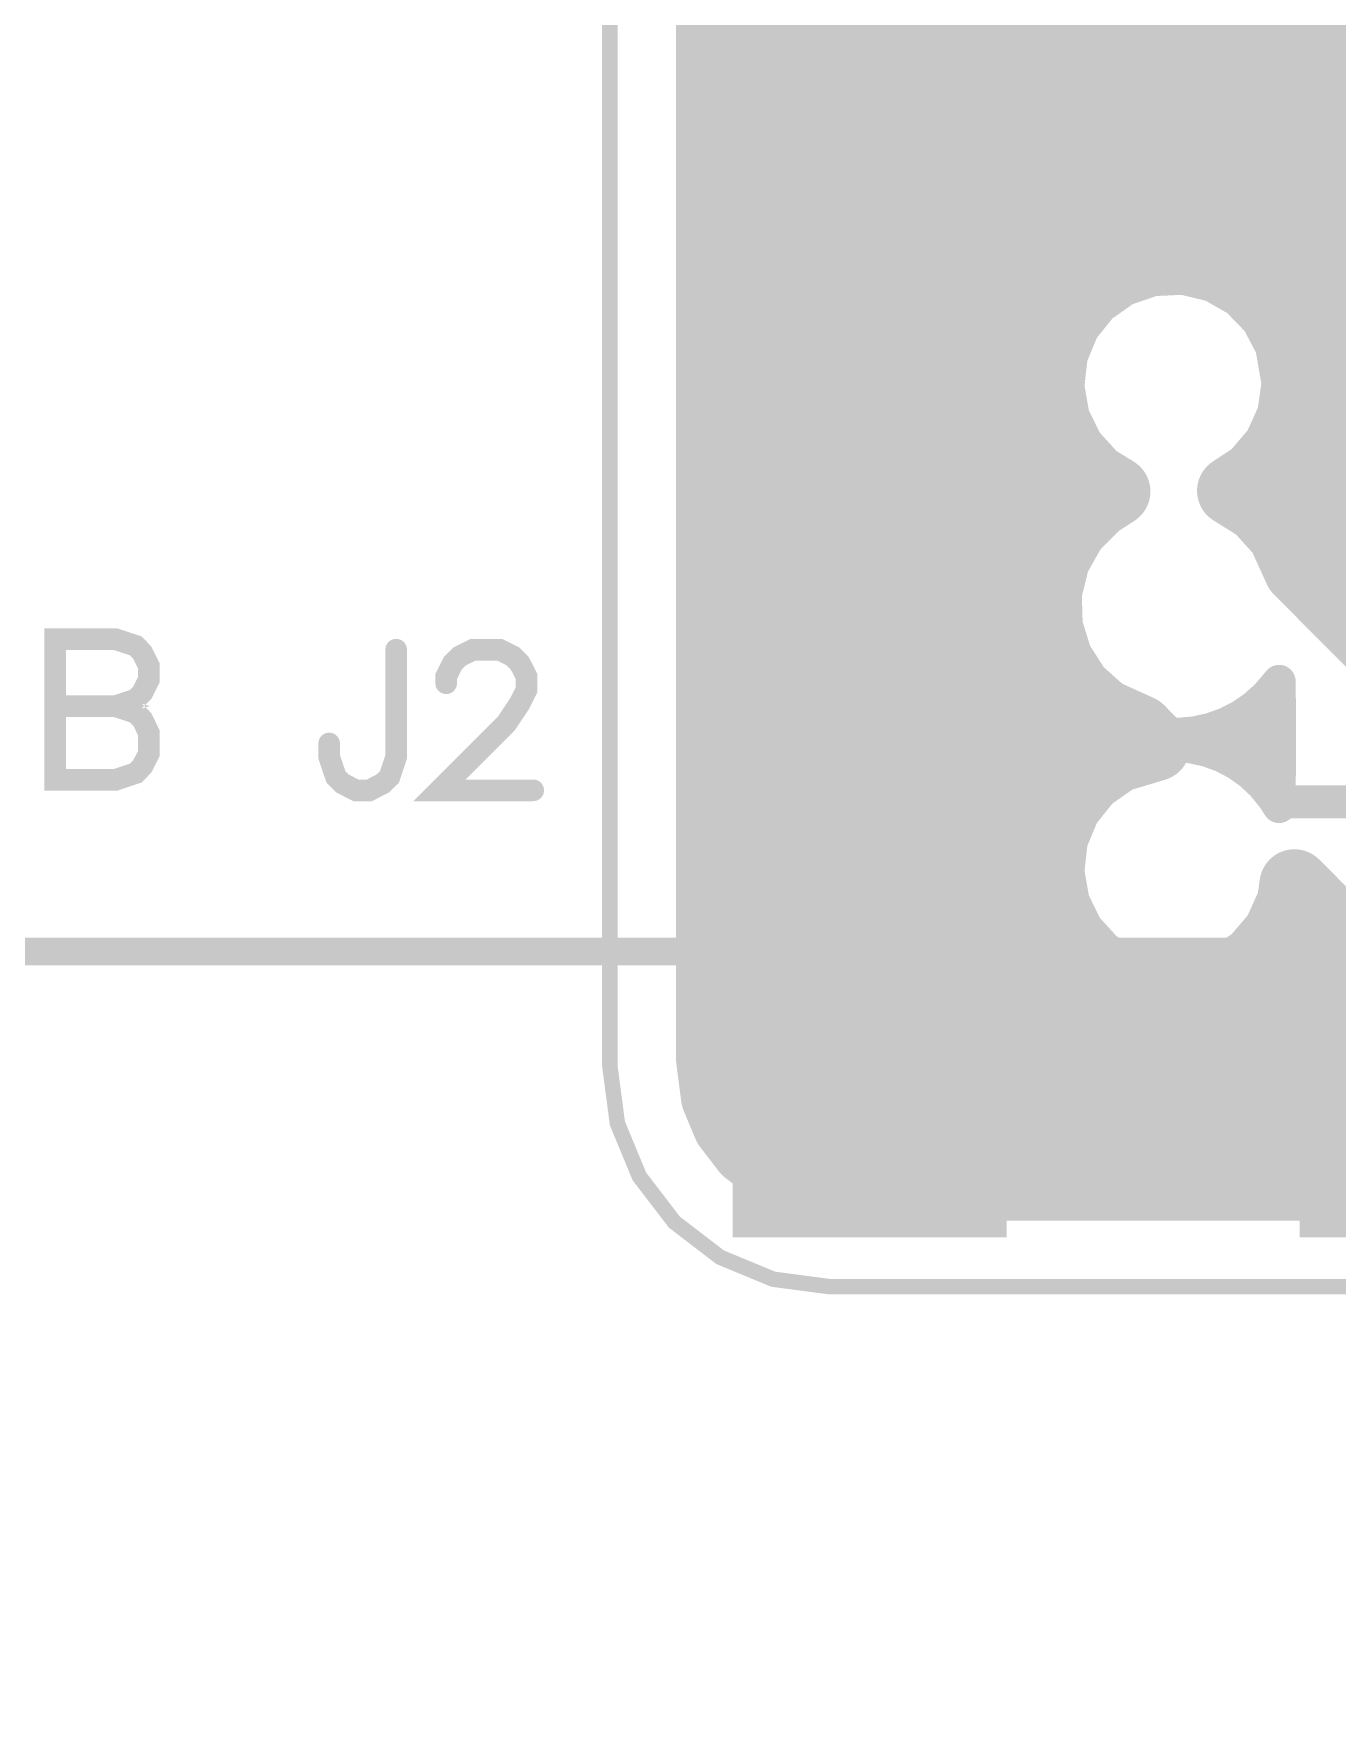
# Model space of a CAD drawing. Extents: x -121 to 151, y -197 to 34.
# Drawn here: x -5.23 to 6.6, y -3.84 to 11.37 of the extents above; entities that cross this region are included whole.
import ezdxf

# ---------------------------------------------------------------- set-up
doc = ezdxf.new("R2010")
doc.units = 0
for name, color, linetype in [('Board_Outline', 13, 'CONTINUOUS'), ('Bottom', 6, 'CONTINUOUS'), ('Top', 5, 'CONTINUOUS'), ('Top_Assy', 1, 'CONTINUOUS'), ('Top_Mask', 3, 'CONTINUOUS'), ('Top_Paste', 4, 'CONTINUOUS'), ('Top_Silk', 2, 'CONTINUOUS')]:
    doc.layers.add(name, color=color, linetype=linetype)

msp = doc.modelspace()

# ---------------------------------------------------------------- linework, layer by layer
at = {"layer": 'Board_Outline', "linetype": 'CONTINUOUS', "const_width": 0.14}
msp.add_lwpolyline([(34, 0), (2, 0), (1.4823, 0.0681), (0.9999, 0.2678), (0.5857, 0.5856), (0.2678, 0.9999), (0.0681, 1.4823), (0, 2), (0, 24), (0.0681, 24.5177), (0.2678, 25.0001), (0.5857, 25.4143), (0.9999, 25.7322), (1.4823, 25.9319), (2, 26), (34, 26)], dxfattribs=at)
at = {"layer": 'Bottom', "linetype": 'CONTINUOUS', "const_width": 0.635}
for points in [[(0.9175, 11.8957), (0.9175, 2.0632)], [(0.986, 11.1858), (20.8912, 11.1858)], [(0.986, 10.5542), (21.5262, 10.5542)], [(0.986, 9.9225), (27.7076, 9.9225)], [(0.986, 9.2908), (4.788, 9.2908)], [(4.5973, 9.198), (4.8967, 9.3004)], [(4.8967, 9.3004), (5.2128, 9.3153)], [(5.2128, 9.3153), (5.5205, 9.2414)], [(5.418, 9.2908), (15.4044, 9.2908)], [(4.3384, 9.016), (4.5973, 9.198)], [(5.5205, 9.2414), (5.7953, 9.0846)], [(4.1405, 8.7691), (4.3384, 9.016)], [(5.7953, 9.0846), (6.0155, 8.8573)], [(6.0155, 8.8573), (6.1635, 8.5776)], [(0.986, 8.6592), (4.024, 8.6592)], [(4.0194, 8.4767), (4.1405, 8.7691)], [(6.1949, 8.6592), (15.0175, 8.6592)], [(6.1635, 8.5776), (6.2299, 8.1974)], [(3.9846, 8.1622), (4.0194, 8.4767)], [(4.039, 7.8505), (3.9846, 8.1622)], [(6.2299, 8.1974), (6.1853, 7.8841)], [(0.986, 8.0275), (3.9347, 8.0275)], [(6.2842, 8.0275), (14.9778, 8.0275)], [(4.1782, 7.5663), (4.039, 7.8505)], [(6.1853, 7.8841), (6.0551, 7.5957)], [(6.0551, 7.5957), (5.8495, 7.3551)], [(4.3912, 7.3322), (4.1782, 7.5663)], [(0.986, 7.3958), (4.2622, 7.3958)], [(4.5851, 7.2134), (4.3912, 7.3322)], [(5.8495, 7.3551), (5.6429, 7.2194)], [(5.9568, 7.3958), (15.2556, 7.3958)], [(4.4169, 7.1043), (4.5851, 7.2134)], [(5.6429, 7.2194), (5.8855, 7.0679)], [(4.1935, 6.8801), (4.4169, 7.1043)], [(5.8855, 7.0679), (6.0975, 6.8328)], [(4.0382, 6.6043), (4.1935, 6.8801)], [(6.0975, 6.8328), (6.2484, 6.5011)], [(0.986, 6.7642), (4.0538, 6.7642)], [(6.2049, 6.7642), (17.1606, 6.7642)], [(3.9623, 6.297), (4.0382, 6.6043)], [(6.2484, 6.5011), (10.2508, 2.4963)], [(3.9714, 5.9806), (3.9623, 6.297)], [(0.986, 6.1325), (3.8951, 6.1325)], [(6.6811, 6.1325), (32.7082, 6.1325)], [(4.0647, 5.6781), (3.9714, 5.9806)], [(4.2355, 5.4116), (4.0647, 5.6781)], [(0.986, 5.5008), (4.1034, 5.5008)], [(4.4713, 5.2005), (4.2355, 5.4116)], [(4.8045, 5.0494), (4.4713, 5.2005)], [(4.9461, 4.9028), (4.8045, 5.0494)], [(0.986, 4.8692), (4.7086, 4.8692)], [(4.5973, 4.798), (4.9461, 4.9028)], [(4.3384, 4.616), (4.5973, 4.798)], [(4.1405, 4.3691), (4.3384, 4.616)], [(4.0194, 4.0767), (4.1405, 4.3691)], [(0.986, 4.2375), (4.0141, 4.2375)], [(3.9846, 3.7622), (4.0194, 4.0767)], [(4.039, 3.4505), (3.9846, 3.7622)], [(6.209, 3.6505), (6.1853, 3.4841)], [(8.935, 0.9175), (6.209, 3.6505)], [(0.986, 3.6058), (3.9347, 3.6058)], [(4.1782, 3.1663), (4.039, 3.4505)], [(6.1853, 3.4841), (6.0551, 3.1957)], [(6.0551, 3.1957), (5.8495, 2.9551)], [(4.3912, 2.9322), (4.1782, 3.1663)], [(0.986, 2.9742), (4.282, 2.9742)], [(4.661, 2.7669), (4.3912, 2.9322)], [(5.8495, 2.9551), (5.585, 2.7814)], [(5.937, 2.9742), (6.8121, 2.9742)], [(4.9662, 2.6834), (4.661, 2.7669)], [(5.585, 2.7814), (5.2826, 2.6883)], [(5.2826, 2.6883), (4.9662, 2.6834)], [(0.986, 2.3425), (7.4471, 2.3425)], [(0.9175, 2.0632), (0.9625, 1.7178)], [(0.9625, 1.7178), (1.0693, 1.4625)], [(1.0256, 1.7108), (8.0821, 1.7108)], [(1.0693, 1.4625), (1.2401, 1.2399)], [(1.2401, 1.2399), (1.4626, 1.0692)], [(1.4626, 1.0692), (1.7218, 0.9619)], [(1.5118, 1.0792), (8.7072, 1.0792)], [(1.7218, 0.9619), (2.0598, 0.9175)], [(2.0598, 0.9175), (8.935, 0.9175)]]:
    msp.add_lwpolyline(points, dxfattribs=at)
at = {"layer": 'Bottom', "linetype": 'CONTINUOUS', "const_width": 0.3175}
for points in [[(4.7379, 9.3004, 1), (5.0554, 9.3004, 1), (4.7379, 9.3004, 1)], [(4.7379, 9.3004, 1), (5.0554, 9.3004, 1), (4.7379, 9.3004, 1)], [(5.054, 9.3153, 1), (5.3715, 9.3153, 1), (5.054, 9.3153, 1)], [(5.054, 9.3153, 1), (5.3715, 9.3153, 1), (5.054, 9.3153, 1)], [(4.4385, 9.198, 1), (4.756, 9.198, 1), (4.4385, 9.198, 1)], [(4.4385, 9.198, 1), (4.756, 9.198, 1), (4.4385, 9.198, 1)], [(5.3617, 9.2414, 1), (5.6792, 9.2414, 1), (5.3617, 9.2414, 1)], [(5.3617, 9.2414, 1), (5.6792, 9.2414, 1), (5.3617, 9.2414, 1)], [(4.1796, 9.016, 1), (4.4971, 9.016, 1), (4.1796, 9.016, 1)], [(4.1796, 9.016, 1), (4.4971, 9.016, 1), (4.1796, 9.016, 1)], [(5.6365, 9.0846, 1), (5.9541, 9.0846, 1), (5.6365, 9.0846, 1)], [(5.6365, 9.0846, 1), (5.9541, 9.0846, 1), (5.6365, 9.0846, 1)], [(5.8567, 8.8573, 1), (6.1743, 8.8573, 1), (5.8567, 8.8573, 1)], [(5.8567, 8.8573, 1), (6.1743, 8.8573, 1), (5.8567, 8.8573, 1)], [(3.9817, 8.7691, 1), (4.2993, 8.7691, 1), (3.9817, 8.7691, 1)], [(3.9817, 8.7691, 1), (4.2993, 8.7691, 1), (3.9817, 8.7691, 1)], [(6.0048, 8.5776, 1), (6.3223, 8.5776, 1), (6.0048, 8.5776, 1)], [(6.0048, 8.5776, 1), (6.3223, 8.5776, 1), (6.0048, 8.5776, 1)], [(3.8606, 8.4767, 1), (4.1781, 8.4767, 1), (3.8606, 8.4767, 1)], [(3.8606, 8.4767, 1), (4.1781, 8.4767, 1), (3.8606, 8.4767, 1)], [(3.8259, 8.1622, 1), (4.1434, 8.1622, 1), (3.8259, 8.1622, 1)], [(3.8259, 8.1622, 1), (4.1434, 8.1622, 1), (3.8259, 8.1622, 1)], [(6.0711, 8.1974, 1), (6.3886, 8.1974, 1), (6.0711, 8.1974, 1)], [(6.0711, 8.1974, 1), (6.3886, 8.1974, 1), (6.0711, 8.1974, 1)], [(3.8802, 7.8505, 1), (4.1977, 7.8505, 1), (3.8802, 7.8505, 1)], [(3.8802, 7.8505, 1), (4.1977, 7.8505, 1), (3.8802, 7.8505, 1)], [(6.0265, 7.8841, 1), (6.344, 7.8841, 1), (6.0265, 7.8841, 1)], [(6.0265, 7.8841, 1), (6.344, 7.8841, 1), (6.0265, 7.8841, 1)], [(5.8963, 7.5957, 1), (6.2138, 7.5957, 1), (5.8963, 7.5957, 1)], [(5.8963, 7.5957, 1), (6.2138, 7.5957, 1), (5.8963, 7.5957, 1)], [(4.0194, 7.5663, 1), (4.3369, 7.5663, 1), (4.0194, 7.5663, 1)], [(4.0194, 7.5663, 1), (4.3369, 7.5663, 1), (4.0194, 7.5663, 1)], [(4.2324, 7.3322, 1), (4.5499, 7.3322, 1), (4.2324, 7.3322, 1)], [(4.2324, 7.3322, 1), (4.5499, 7.3322, 1), (4.2324, 7.3322, 1)], [(5.6908, 7.3551, 1), (6.0083, 7.3551, 1), (5.6908, 7.3551, 1)], [(5.6908, 7.3551, 1), (6.0083, 7.3551, 1), (5.6908, 7.3551, 1)], [(4.4263, 7.2134, 1), (4.7438, 7.2134, 1), (4.4263, 7.2134, 1)], [(4.4263, 7.2134, 1), (4.7438, 7.2134, 1), (4.4263, 7.2134, 1)], [(5.4841, 7.2194, 1), (5.8017, 7.2194, 1), (5.4841, 7.2194, 1)], [(5.4841, 7.2194, 1), (5.8017, 7.2194, 1), (5.4841, 7.2194, 1)], [(4.2582, 7.1043, 1), (4.5757, 7.1043, 1), (4.2582, 7.1043, 1)], [(4.2582, 7.1043, 1), (4.5757, 7.1043, 1), (4.2582, 7.1043, 1)], [(5.7268, 7.0679, 1), (6.0443, 7.0679, 1), (5.7268, 7.0679, 1)], [(5.7268, 7.0679, 1), (6.0443, 7.0679, 1), (5.7268, 7.0679, 1)], [(4.0348, 6.8801, 1), (4.3522, 6.8801, 1), (4.0348, 6.8801, 1)], [(4.0348, 6.8801, 1), (4.3522, 6.8801, 1), (4.0348, 6.8801, 1)], [(5.9388, 6.8328, 1), (6.2563, 6.8328, 1), (5.9388, 6.8328, 1)], [(5.9388, 6.8328, 1), (6.2563, 6.8328, 1), (5.9388, 6.8328, 1)], [(3.8794, 6.6043, 1), (4.1969, 6.6043, 1), (3.8794, 6.6043, 1)], [(3.8794, 6.6043, 1), (4.1969, 6.6043, 1), (3.8794, 6.6043, 1)], [(6.0897, 6.5011, 1), (6.4072, 6.5011, 1), (6.0897, 6.5011, 1)], [(6.0897, 6.5011, 1), (6.4072, 6.5011, 1), (6.0897, 6.5011, 1)], [(3.8035, 6.297, 1), (4.121, 6.297, 1), (3.8035, 6.297, 1)], [(3.8035, 6.297, 1), (4.121, 6.297, 1), (3.8035, 6.297, 1)], [(3.8126, 5.9806, 1), (4.1301, 5.9806, 1), (3.8126, 5.9806, 1)], [(3.8126, 5.9806, 1), (4.1301, 5.9806, 1), (3.8126, 5.9806, 1)], [(3.9059, 5.6781, 1), (4.2234, 5.6781, 1), (3.9059, 5.6781, 1)], [(3.9059, 5.6781, 1), (4.2234, 5.6781, 1), (3.9059, 5.6781, 1)], [(4.0767, 5.4116, 1), (4.3942, 5.4116, 1), (4.0767, 5.4116, 1)], [(4.0767, 5.4116, 1), (4.3942, 5.4116, 1), (4.0767, 5.4116, 1)], [(4.3126, 5.2005, 1), (4.6301, 5.2005, 1), (4.3126, 5.2005, 1)], [(4.3126, 5.2005, 1), (4.6301, 5.2005, 1), (4.3126, 5.2005, 1)], [(4.6457, 5.0494, 1), (4.9633, 5.0494, 1), (4.6457, 5.0494, 1)], [(4.6457, 5.0494, 1), (4.9633, 5.0494, 1), (4.6457, 5.0494, 1)], [(4.7873, 4.9028, 1), (5.1048, 4.9028, 1), (4.7873, 4.9028, 1)], [(4.7873, 4.9028, 1), (5.1048, 4.9028, 1), (4.7873, 4.9028, 1)], [(4.4385, 4.798, 1), (4.756, 4.798, 1), (4.4385, 4.798, 1)], [(4.4385, 4.798, 1), (4.756, 4.798, 1), (4.4385, 4.798, 1)], [(4.1796, 4.616, 1), (4.4971, 4.616, 1), (4.1796, 4.616, 1)], [(4.1796, 4.616, 1), (4.4971, 4.616, 1), (4.1796, 4.616, 1)], [(3.9817, 4.3691, 1), (4.2993, 4.3691, 1), (3.9817, 4.3691, 1)], [(3.9817, 4.3691, 1), (4.2993, 4.3691, 1), (3.9817, 4.3691, 1)], [(3.8606, 4.0767, 1), (4.1781, 4.0767, 1), (3.8606, 4.0767, 1)], [(3.8606, 4.0767, 1), (4.1781, 4.0767, 1), (3.8606, 4.0767, 1)], [(3.8259, 3.7622, 1), (4.1434, 3.7622, 1), (3.8259, 3.7622, 1)], [(3.8259, 3.7622, 1), (4.1434, 3.7622, 1), (3.8259, 3.7622, 1)], [(6.0502, 3.6505, 1), (6.3677, 3.6505, 1), (6.0502, 3.6505, 1)], [(6.0502, 3.6505, 1), (6.3677, 3.6505, 1), (6.0502, 3.6505, 1)], [(3.8802, 3.4505, 1), (4.1977, 3.4505, 1), (3.8802, 3.4505, 1)], [(3.8802, 3.4505, 1), (4.1977, 3.4505, 1), (3.8802, 3.4505, 1)], [(6.0265, 3.4841, 1), (6.344, 3.4841, 1), (6.0265, 3.4841, 1)], [(6.0265, 3.4841, 1), (6.344, 3.4841, 1), (6.0265, 3.4841, 1)], [(5.8963, 3.1957, 1), (6.2138, 3.1957, 1), (5.8963, 3.1957, 1)], [(5.8963, 3.1957, 1), (6.2138, 3.1957, 1), (5.8963, 3.1957, 1)], [(4.0194, 3.1663, 1), (4.3369, 3.1663, 1), (4.0194, 3.1663, 1)], [(4.0194, 3.1663, 1), (4.3369, 3.1663, 1), (4.0194, 3.1663, 1)], [(4.2324, 2.9322, 1), (4.5499, 2.9322, 1), (4.2324, 2.9322, 1)], [(4.2324, 2.9322, 1), (4.5499, 2.9322, 1), (4.2324, 2.9322, 1)], [(5.6908, 2.9551, 1), (6.0083, 2.9551, 1), (5.6908, 2.9551, 1)], [(5.6908, 2.9551, 1), (6.0083, 2.9551, 1), (5.6908, 2.9551, 1)], [(4.5022, 2.7669, 1), (4.8197, 2.7669, 1), (4.5022, 2.7669, 1)], [(4.5022, 2.7669, 1), (4.8197, 2.7669, 1), (4.5022, 2.7669, 1)], [(5.4263, 2.7814, 1), (5.7438, 2.7814, 1), (5.4263, 2.7814, 1)], [(5.4263, 2.7814, 1), (5.7438, 2.7814, 1), (5.4263, 2.7814, 1)], [(4.8075, 2.6834, 1), (5.125, 2.6834, 1), (4.8075, 2.6834, 1)], [(4.8075, 2.6834, 1), (5.125, 2.6834, 1), (4.8075, 2.6834, 1)], [(5.1238, 2.6883, 1), (5.4413, 2.6883, 1), (5.1238, 2.6883, 1)], [(5.1238, 2.6883, 1), (5.4413, 2.6883, 1), (5.1238, 2.6883, 1)], [(0.7588, 2.0632, 1), (1.0763, 2.0632, 1), (0.7588, 2.0632, 1)], [(0.7588, 2.0632, 1), (1.0763, 2.0632, 1), (0.7588, 2.0632, 1)], [(0.8038, 1.7178, 1), (1.1213, 1.7178, 1), (0.8038, 1.7178, 1)], [(0.8038, 1.7178, 1), (1.1213, 1.7178, 1), (0.8038, 1.7178, 1)], [(0.9106, 1.4625, 1), (1.2281, 1.4625, 1), (0.9106, 1.4625, 1)], [(0.9106, 1.4625, 1), (1.2281, 1.4625, 1), (0.9106, 1.4625, 1)], [(1.0814, 1.2399, 1), (1.3989, 1.2399, 1), (1.0814, 1.2399, 1)], [(1.0814, 1.2399, 1), (1.3989, 1.2399, 1), (1.0814, 1.2399, 1)], [(1.3039, 1.0692, 1), (1.6214, 1.0692, 1), (1.3039, 1.0692, 1)], [(1.3039, 1.0692, 1), (1.6214, 1.0692, 1), (1.3039, 1.0692, 1)], [(1.563, 0.9619, 1), (1.8805, 0.9619, 1), (1.563, 0.9619, 1)], [(1.563, 0.9619, 1), (1.8805, 0.9619, 1), (1.563, 0.9619, 1)], [(1.9011, 0.9175, 1), (2.2186, 0.9175, 1), (1.9011, 0.9175, 1)], [(1.9011, 0.9175, 1), (2.2186, 0.9175, 1), (1.9011, 0.9175, 1)]]:
    msp.add_lwpolyline(points, format="xyb", dxfattribs=at)
at = {"layer": 'Top', "linetype": 'CONTINUOUS', "const_width": 0.3}
for points in [[(4.1618, 11.608), (4.162, 8.7854)], [(5.695, 9.1454), (5.695, 11.6082)], [(4.1902, 11.3067), (5.663, 11.3067)], [(4.1902, 11.01), (5.663, 11.01)], [(4.1902, 10.7133), (5.663, 10.7133)], [(2.357, 10.4474), (4.1614, 10.4474)], [(4.1902, 10.4167), (5.663, 10.4167)], [(5.6956, 10.4474), (7.607, 10.4474)], [(4.1902, 10.12), (5.663, 10.12)], [(4.1902, 9.8233), (5.663, 9.8233)], [(4.1902, 9.5267), (5.663, 9.5267)], [(4.8201, 9.2718), (4.9672, 9.3006)], [(4.9672, 9.3006), (5.1168, 9.3094)], [(5.1168, 9.3094), (5.2662, 9.2979)], [(5.2662, 9.2979), (5.4128, 9.2665)], [(4.1902, 9.23), (4.6645, 9.23)], [(4.4202, 9.072), (4.5441, 9.1564)], [(4.5441, 9.1564), (4.6782, 9.2234)], [(4.6782, 9.2234), (4.8201, 9.2718)], [(5.4128, 9.2665), (5.5538, 9.2157)], [(5.5495, 9.23), (5.6672, 9.23)], [(5.5538, 9.2157), (5.695, 9.1454)], [(4.3089, 8.9717), (4.4202, 9.072)], [(4.1314, 8.731), (4.212, 8.8574)], [(4.212, 8.8574), (4.3089, 8.9717)], [(0.7504, 8.7854), (0.75, 3.2092)], [(4.162, 8.7854), (0.7504, 8.7854)], [(4.0685, 8.595), (4.1314, 8.731)], [(0.7823, 8.6367), (4.0552, 8.6367)], [(4.0244, 8.4517), (4.0685, 8.595)], [(4.0001, 8.3038), (4.0244, 8.4517)], [(0.7823, 8.34), (3.9755, 8.34)], [(3.9958, 8.154), (4.0001, 8.3038)], [(4.0118, 8.0049), (3.9958, 8.154)], [(0.7823, 8.0433), (3.9755, 8.0433)], [(4.0476, 7.8594), (4.0118, 8.0049)], [(4.1027, 7.72), (4.0476, 7.8594)], [(0.7823, 7.7467), (4.0598, 7.7467)], [(4.176, 7.5893), (4.1027, 7.72)], [(4.2662, 7.4696), (4.176, 7.5893)], [(4.3718, 7.3631), (4.2662, 7.4696)], [(0.7823, 7.45), (4.252, 7.45)], [(4.4906, 7.2718), (4.3718, 7.3631)], [(0.7823, 7.1533), (4.477, 7.1533)], [(4.4902, 7.1429), (4.6001, 7.2054)], [(4.6001, 7.2054), (4.4906, 7.2718)], [(4.2634, 6.9478), (4.3705, 7.0527)], [(4.3705, 7.0527), (4.4902, 7.1429)], [(0.7823, 6.8567), (4.1583, 6.8567)], [(4.1708, 6.83), (4.2634, 6.9478)], [(4.0345, 6.5636), (4.094, 6.7012)], [(4.094, 6.7012), (4.1708, 6.83)], [(0.7823, 6.56), (4.0036, 6.56)], [(3.9932, 6.4195), (4.0345, 6.5636)], [(3.9708, 6.2713), (3.9932, 6.4195)], [(0.7823, 6.2633), (3.9427, 6.2633)], [(3.9676, 6.1215), (3.9708, 6.2713)], [(3.9838, 5.9724), (3.9676, 6.1215)], [(0.7823, 5.9667), (3.9567, 5.9667)], [(4.019, 5.8267), (3.9838, 5.9724)], [(4.0727, 5.6868), (4.019, 5.8267)], [(0.7823, 5.67), (4.0505, 5.67)], [(4.1439, 5.5549), (4.0727, 5.6868)], [(4.2316, 5.4333), (4.1439, 5.5549)], [(6.07, 5.4901), (5.9591, 5.3593)], [(6.0738, 5.0854), (6.07, 5.4901)], [(6.07, 4.3554), (6.07, 5.4854)], [(0.7823, 5.3733), (4.2567, 5.3733)], [(4.3341, 5.324), (4.2316, 5.4333)], [(5.9591, 5.3593), (5.8475, 5.2591)], [(4.4499, 5.2287), (4.3341, 5.324)], [(4.5769, 5.1492), (4.4499, 5.2287)], [(5.7241, 5.1742), (5.5907, 5.1058)], [(5.8475, 5.2591), (5.7241, 5.1742)], [(0.7823, 5.0767), (4.7114, 5.0767)], [(4.7132, 5.0867), (4.5769, 5.1492)], [(4.8564, 5.0423), (4.7132, 5.0867)], [(5.004, 5.0167), (4.8564, 5.0423)], [(5.3031, 5.0232), (5.1538, 5.0102)], [(5.4496, 5.0552), (5.3031, 5.0232)], [(5.5907, 5.1058), (5.4496, 5.0552)], [(5.5448, 5.0767), (6.038, 5.0767)], [(6.07, 4.3557), (6.0738, 5.0854)], [(4.6782, 4.8234), (4.8201, 4.8718)], [(4.8201, 4.8718), (4.9672, 4.9006)], [(4.9672, 4.9006), (5.1168, 4.9094)], [(5.1538, 5.0102), (5.004, 5.0167)], [(5.1168, 4.9094), (5.2662, 4.8979)], [(5.2662, 4.8979), (5.4128, 4.8665)], [(0.7823, 4.78), (4.5567, 4.78)], [(4.4202, 4.672), (4.5441, 4.7564)], [(4.5441, 4.7564), (4.6782, 4.8234)], [(5.4128, 4.8665), (5.5538, 4.8157)], [(5.5538, 4.8157), (5.6867, 4.7463)], [(5.6573, 4.78), (6.038, 4.78)], [(5.6867, 4.7463), (5.809, 4.6598)], [(4.212, 4.4574), (4.3089, 4.5717)], [(4.3089, 4.5717), (4.4202, 4.672)], [(5.809, 4.6598), (5.9186, 4.5575)], [(0.7823, 4.4833), (4.2005, 4.4833)], [(4.1314, 4.331), (4.212, 4.4574)], [(5.9186, 4.5575), (6.0135, 4.4414)], [(6.0135, 4.4414), (6.07, 4.3554)], [(4.0685, 4.195), (4.1314, 4.331)], [(6.0706, 4.3974), (7.857, 4.3974)], [(0.7823, 4.1867), (4.0364, 4.1867)], [(4.0244, 4.0517), (4.0685, 4.195)], [(4.0001, 3.9038), (4.0244, 4.0517)], [(0.7823, 3.89), (3.9708, 3.89)], [(3.9958, 3.754), (4.0001, 3.9038)], [(4.0118, 3.6049), (3.9958, 3.754)], [(0.7823, 3.5933), (3.9848, 3.5933)], [(4.0476, 3.4594), (4.0118, 3.6049)], [(4.1027, 3.32), (4.0476, 3.4594)], [(0.75, 3.2092), (4.162, 3.2094)], [(0.7823, 3.2967), (4.0833, 3.2967)], [(4.176, 3.1893), (4.1027, 3.32)], [(4.162, 3.2094), (4.162, 0.7503)], [(4.2662, 3.0696), (4.176, 3.1893)], [(4.3718, 2.9631), (4.2662, 3.0696)], [(4.1902, 3), (4.3052, 3)], [(4.4906, 2.8718), (4.3718, 2.9631)], [(4.6207, 2.7974), (4.4906, 2.8718)], [(4.7596, 2.741), (4.6207, 2.7974)], [(4.9048, 2.7039), (4.7596, 2.741)], [(5.4953, 2.7554), (5.3517, 2.7127)], [(5.695, 2.8545), (5.4953, 2.7554)], [(5.695, 0.7554), (5.695, 2.8545)], [(4.1902, 2.7033), (4.8802, 2.7033)], [(5.0537, 2.6867), (4.9048, 2.7039)], [(5.2036, 2.6896), (5.0537, 2.6867)], [(5.3517, 2.7127), (5.2036, 2.6896)], [(5.3339, 2.7033), (5.663, 2.7033)], [(4.1902, 2.4067), (5.663, 2.4067)], [(4.1902, 2.11), (5.663, 2.11)], [(4.1902, 1.8133), (5.663, 1.8133)], [(2.357, 1.5474), (4.1614, 1.5474)], [(5.6956, 1.5474), (7.607, 1.5474)], [(4.1902, 1.5167), (5.663, 1.5167)], [(4.1902, 1.22), (5.663, 1.22)], [(4.1902, 0.9233), (5.663, 0.9233)], [(4.162, 0.7503), (5.695, 0.7554)]]:
    msp.add_lwpolyline(points, dxfattribs=at)
at = {"layer": 'Top', "linetype": 'CONTINUOUS', "const_width": 0.15}
for points in [[(4.8922, 9.3006, 1), (5.0422, 9.3006, 1), (4.8922, 9.3006, 1)], [(4.8922, 9.3006, 1), (5.0422, 9.3006, 1), (4.8922, 9.3006, 1)], [(5.0418, 9.3094, 1), (5.1918, 9.3094, 1), (5.0418, 9.3094, 1)], [(5.0418, 9.3094, 1), (5.1918, 9.3094, 1), (5.0418, 9.3094, 1)], [(5.1912, 9.2979, 1), (5.3412, 9.2979, 1), (5.1912, 9.2979, 1)], [(5.1912, 9.2979, 1), (5.3412, 9.2979, 1), (5.1912, 9.2979, 1)], [(4.4691, 9.1564, 1), (4.6191, 9.1564, 1), (4.4691, 9.1564, 1)], [(4.4691, 9.1564, 1), (4.6191, 9.1564, 1), (4.4691, 9.1564, 1)], [(4.6032, 9.2234, 1), (4.7532, 9.2234, 1), (4.6032, 9.2234, 1)], [(4.6032, 9.2234, 1), (4.7532, 9.2234, 1), (4.6032, 9.2234, 1)], [(4.7451, 9.2718, 1), (4.8951, 9.2718, 1), (4.7451, 9.2718, 1)], [(4.7451, 9.2718, 1), (4.8951, 9.2718, 1), (4.7451, 9.2718, 1)], [(5.3378, 9.2665, 1), (5.4878, 9.2665, 1), (5.3378, 9.2665, 1)], [(5.3378, 9.2665, 1), (5.4878, 9.2665, 1), (5.3378, 9.2665, 1)], [(5.4788, 9.2157, 1), (5.6288, 9.2157, 1), (5.4788, 9.2157, 1)], [(5.4788, 9.2157, 1), (5.6288, 9.2157, 1), (5.4788, 9.2157, 1)], [(5.62, 9.1454, 1), (5.77, 9.1454, 1), (5.62, 9.1454, 1)], [(5.62, 9.1454, 1), (5.77, 9.1454, 1), (5.62, 9.1454, 1)], [(4.3452, 9.072, 1), (4.4952, 9.072, 1), (4.3452, 9.072, 1)], [(4.3452, 9.072, 1), (4.4952, 9.072, 1), (4.3452, 9.072, 1)], [(4.137, 8.8574, 1), (4.287, 8.8574, 1), (4.137, 8.8574, 1)], [(4.137, 8.8574, 1), (4.287, 8.8574, 1), (4.137, 8.8574, 1)], [(4.2339, 8.9717, 1), (4.3839, 8.9717, 1), (4.2339, 8.9717, 1)], [(4.2339, 8.9717, 1), (4.3839, 8.9717, 1), (4.2339, 8.9717, 1)], [(0.6754, 8.7854, 1), (0.8254, 8.7854, 1), (0.6754, 8.7854, 1)], [(0.6754, 8.7854, 1), (0.8254, 8.7854, 1), (0.6754, 8.7854, 1)], [(4.0564, 8.731, 1), (4.2064, 8.731, 1), (4.0564, 8.731, 1)], [(4.0564, 8.731, 1), (4.2064, 8.731, 1), (4.0564, 8.731, 1)], [(4.087, 8.7854, 1), (4.237, 8.7854, 1), (4.087, 8.7854, 1)], [(4.087, 8.7854, 1), (4.237, 8.7854, 1), (4.087, 8.7854, 1)], [(3.9935, 8.595, 1), (4.1435, 8.595, 1), (3.9935, 8.595, 1)], [(3.9935, 8.595, 1), (4.1435, 8.595, 1), (3.9935, 8.595, 1)], [(3.9494, 8.4517, 1), (4.0994, 8.4517, 1), (3.9494, 8.4517, 1)], [(3.9494, 8.4517, 1), (4.0994, 8.4517, 1), (3.9494, 8.4517, 1)], [(3.9251, 8.3038, 1), (4.0751, 8.3038, 1), (3.9251, 8.3038, 1)], [(3.9251, 8.3038, 1), (4.0751, 8.3038, 1), (3.9251, 8.3038, 1)], [(3.9208, 8.154, 1), (4.0708, 8.154, 1), (3.9208, 8.154, 1)], [(3.9208, 8.154, 1), (4.0708, 8.154, 1), (3.9208, 8.154, 1)], [(3.9368, 8.0049, 1), (4.0868, 8.0049, 1), (3.9368, 8.0049, 1)], [(3.9368, 8.0049, 1), (4.0868, 8.0049, 1), (3.9368, 8.0049, 1)], [(3.9726, 7.8594, 1), (4.1226, 7.8594, 1), (3.9726, 7.8594, 1)], [(3.9726, 7.8594, 1), (4.1226, 7.8594, 1), (3.9726, 7.8594, 1)], [(4.0277, 7.72, 1), (4.1777, 7.72, 1), (4.0277, 7.72, 1)], [(4.0277, 7.72, 1), (4.1777, 7.72, 1), (4.0277, 7.72, 1)], [(4.101, 7.5893, 1), (4.251, 7.5893, 1), (4.101, 7.5893, 1)], [(4.101, 7.5893, 1), (4.251, 7.5893, 1), (4.101, 7.5893, 1)], [(4.1912, 7.4696, 1), (4.3412, 7.4696, 1), (4.1912, 7.4696, 1)], [(4.1912, 7.4696, 1), (4.3412, 7.4696, 1), (4.1912, 7.4696, 1)], [(4.2968, 7.3631, 1), (4.4468, 7.3631, 1), (4.2968, 7.3631, 1)], [(4.2968, 7.3631, 1), (4.4468, 7.3631, 1), (4.2968, 7.3631, 1)], [(4.4156, 7.2718, 1), (4.5656, 7.2718, 1), (4.4156, 7.2718, 1)], [(4.4156, 7.2718, 1), (4.5656, 7.2718, 1), (4.4156, 7.2718, 1)], [(4.5251, 7.2054, 1), (4.6751, 7.2054, 1), (4.5251, 7.2054, 1)], [(4.5251, 7.2054, 1), (4.6751, 7.2054, 1), (4.5251, 7.2054, 1)], [(4.2955, 7.0527, 1), (4.4455, 7.0527, 1), (4.2955, 7.0527, 1)], [(4.2955, 7.0527, 1), (4.4455, 7.0527, 1), (4.2955, 7.0527, 1)], [(4.4152, 7.1429, 1), (4.5652, 7.1429, 1), (4.4152, 7.1429, 1)], [(4.4152, 7.1429, 1), (4.5652, 7.1429, 1), (4.4152, 7.1429, 1)], [(4.1884, 6.9478, 1), (4.3384, 6.9478, 1), (4.1884, 6.9478, 1)], [(4.1884, 6.9478, 1), (4.3384, 6.9478, 1), (4.1884, 6.9478, 1)], [(4.019, 6.7012, 1), (4.169, 6.7012, 1), (4.019, 6.7012, 1)], [(4.019, 6.7012, 1), (4.169, 6.7012, 1), (4.019, 6.7012, 1)], [(4.0958, 6.83, 1), (4.2458, 6.83, 1), (4.0958, 6.83, 1)], [(4.0958, 6.83, 1), (4.2458, 6.83, 1), (4.0958, 6.83, 1)], [(3.9595, 6.5636, 1), (4.1095, 6.5636, 1), (3.9595, 6.5636, 1)], [(3.9595, 6.5636, 1), (4.1095, 6.5636, 1), (3.9595, 6.5636, 1)], [(3.9182, 6.4195, 1), (4.0682, 6.4195, 1), (3.9182, 6.4195, 1)], [(3.9182, 6.4195, 1), (4.0682, 6.4195, 1), (3.9182, 6.4195, 1)], [(3.8958, 6.2713, 1), (4.0458, 6.2713, 1), (3.8958, 6.2713, 1)], [(3.8958, 6.2713, 1), (4.0458, 6.2713, 1), (3.8958, 6.2713, 1)], [(3.8926, 6.1215, 1), (4.0426, 6.1215, 1), (3.8926, 6.1215, 1)], [(3.8926, 6.1215, 1), (4.0426, 6.1215, 1), (3.8926, 6.1215, 1)], [(3.9088, 5.9724, 1), (4.0588, 5.9724, 1), (3.9088, 5.9724, 1)], [(3.9088, 5.9724, 1), (4.0588, 5.9724, 1), (3.9088, 5.9724, 1)], [(3.944, 5.8267, 1), (4.094, 5.8267, 1), (3.944, 5.8267, 1)], [(3.944, 5.8267, 1), (4.094, 5.8267, 1), (3.944, 5.8267, 1)], [(3.9977, 5.6868, 1), (4.1477, 5.6868, 1), (3.9977, 5.6868, 1)], [(3.9977, 5.6868, 1), (4.1477, 5.6868, 1), (3.9977, 5.6868, 1)], [(4.0689, 5.5549, 1), (4.2189, 5.5549, 1), (4.0689, 5.5549, 1)], [(4.0689, 5.5549, 1), (4.2189, 5.5549, 1), (4.0689, 5.5549, 1)], [(5.995, 5.4901, 1), (6.145, 5.4901, 1), (5.995, 5.4901, 1)], [(5.995, 5.4901, 1), (6.145, 5.4901, 1), (5.995, 5.4901, 1)], [(5.995, 5.4854, 1), (6.145, 5.4854, 1), (5.995, 5.4854, 1)], [(4.1566, 5.4333, 1), (4.3066, 5.4333, 1), (4.1566, 5.4333, 1)], [(4.1566, 5.4333, 1), (4.3066, 5.4333, 1), (4.1566, 5.4333, 1)], [(5.8841, 5.3593, 1), (6.0341, 5.3593, 1), (5.8841, 5.3593, 1)], [(5.8841, 5.3593, 1), (6.0341, 5.3593, 1), (5.8841, 5.3593, 1)], [(4.2591, 5.324, 1), (4.4091, 5.324, 1), (4.2591, 5.324, 1)], [(4.2591, 5.324, 1), (4.4091, 5.324, 1), (4.2591, 5.324, 1)], [(4.3749, 5.2287, 1), (4.5249, 5.2287, 1), (4.3749, 5.2287, 1)], [(4.3749, 5.2287, 1), (4.5249, 5.2287, 1), (4.3749, 5.2287, 1)], [(5.6491, 5.1742, 1), (5.7991, 5.1742, 1), (5.6491, 5.1742, 1)], [(5.6491, 5.1742, 1), (5.7991, 5.1742, 1), (5.6491, 5.1742, 1)], [(5.7725, 5.2591, 1), (5.9225, 5.2591, 1), (5.7725, 5.2591, 1)], [(5.7725, 5.2591, 1), (5.9225, 5.2591, 1), (5.7725, 5.2591, 1)], [(4.5019, 5.1492, 1), (4.6519, 5.1492, 1), (4.5019, 5.1492, 1)], [(4.5019, 5.1492, 1), (4.6519, 5.1492, 1), (4.5019, 5.1492, 1)], [(4.6382, 5.0867, 1), (4.7882, 5.0867, 1), (4.6382, 5.0867, 1)], [(4.6382, 5.0867, 1), (4.7882, 5.0867, 1), (4.6382, 5.0867, 1)], [(4.7814, 5.0423, 1), (4.9314, 5.0423, 1), (4.7814, 5.0423, 1)], [(4.7814, 5.0423, 1), (4.9314, 5.0423, 1), (4.7814, 5.0423, 1)], [(5.2281, 5.0232, 1), (5.3781, 5.0232, 1), (5.2281, 5.0232, 1)], [(5.2281, 5.0232, 1), (5.3781, 5.0232, 1), (5.2281, 5.0232, 1)], [(5.3746, 5.0552, 1), (5.5246, 5.0552, 1), (5.3746, 5.0552, 1)], [(5.3746, 5.0552, 1), (5.5246, 5.0552, 1), (5.3746, 5.0552, 1)], [(5.5157, 5.1058, 1), (5.6657, 5.1058, 1), (5.5157, 5.1058, 1)], [(5.5157, 5.1058, 1), (5.6657, 5.1058, 1), (5.5157, 5.1058, 1)], [(5.9988, 5.0854, 1), (6.1488, 5.0854, 1), (5.9988, 5.0854, 1)], [(5.9988, 5.0854, 1), (6.1488, 5.0854, 1), (5.9988, 5.0854, 1)], [(4.7451, 4.8718, 1), (4.8951, 4.8718, 1), (4.7451, 4.8718, 1)], [(4.7451, 4.8718, 1), (4.8951, 4.8718, 1), (4.7451, 4.8718, 1)], [(4.8922, 4.9006, 1), (5.0422, 4.9006, 1), (4.8922, 4.9006, 1)], [(4.8922, 4.9006, 1), (5.0422, 4.9006, 1), (4.8922, 4.9006, 1)], [(4.929, 5.0167, 1), (5.079, 5.0167, 1), (4.929, 5.0167, 1)], [(4.929, 5.0167, 1), (5.079, 5.0167, 1), (4.929, 5.0167, 1)], [(5.0418, 4.9094, 1), (5.1918, 4.9094, 1), (5.0418, 4.9094, 1)], [(5.0418, 4.9094, 1), (5.1918, 4.9094, 1), (5.0418, 4.9094, 1)], [(5.0788, 5.0102, 1), (5.2288, 5.0102, 1), (5.0788, 5.0102, 1)], [(5.0788, 5.0102, 1), (5.2288, 5.0102, 1), (5.0788, 5.0102, 1)], [(5.1912, 4.8979, 1), (5.3412, 4.8979, 1), (5.1912, 4.8979, 1)], [(5.1912, 4.8979, 1), (5.3412, 4.8979, 1), (5.1912, 4.8979, 1)], [(4.4691, 4.7564, 1), (4.6191, 4.7564, 1), (4.4691, 4.7564, 1)], [(4.4691, 4.7564, 1), (4.6191, 4.7564, 1), (4.4691, 4.7564, 1)], [(4.6032, 4.8234, 1), (4.7532, 4.8234, 1), (4.6032, 4.8234, 1)], [(4.6032, 4.8234, 1), (4.7532, 4.8234, 1), (4.6032, 4.8234, 1)], [(5.3378, 4.8665, 1), (5.4878, 4.8665, 1), (5.3378, 4.8665, 1)], [(5.3378, 4.8665, 1), (5.4878, 4.8665, 1), (5.3378, 4.8665, 1)], [(5.4788, 4.8157, 1), (5.6288, 4.8157, 1), (5.4788, 4.8157, 1)], [(5.4788, 4.8157, 1), (5.6288, 4.8157, 1), (5.4788, 4.8157, 1)], [(5.6117, 4.7463, 1), (5.7617, 4.7463, 1), (5.6117, 4.7463, 1)], [(5.6117, 4.7463, 1), (5.7617, 4.7463, 1), (5.6117, 4.7463, 1)], [(4.2339, 4.5717, 1), (4.3839, 4.5717, 1), (4.2339, 4.5717, 1)], [(4.2339, 4.5717, 1), (4.3839, 4.5717, 1), (4.2339, 4.5717, 1)], [(4.3452, 4.672, 1), (4.4952, 4.672, 1), (4.3452, 4.672, 1)], [(4.3452, 4.672, 1), (4.4952, 4.672, 1), (4.3452, 4.672, 1)], [(5.734, 4.6598, 1), (5.884, 4.6598, 1), (5.734, 4.6598, 1)], [(5.734, 4.6598, 1), (5.884, 4.6598, 1), (5.734, 4.6598, 1)], [(4.137, 4.4574, 1), (4.287, 4.4574, 1), (4.137, 4.4574, 1)], [(4.137, 4.4574, 1), (4.287, 4.4574, 1), (4.137, 4.4574, 1)], [(5.8436, 4.5575, 1), (5.9936, 4.5575, 1), (5.8436, 4.5575, 1)], [(5.8436, 4.5575, 1), (5.9936, 4.5575, 1), (5.8436, 4.5575, 1)], [(5.9385, 4.4414, 1), (6.0885, 4.4414, 1), (5.9385, 4.4414, 1)], [(5.9385, 4.4414, 1), (6.0885, 4.4414, 1), (5.9385, 4.4414, 1)], [(4.0564, 4.331, 1), (4.2064, 4.331, 1), (4.0564, 4.331, 1)], [(4.0564, 4.331, 1), (4.2064, 4.331, 1), (4.0564, 4.331, 1)], [(5.995, 4.3557, 1), (6.145, 4.3557, 1), (5.995, 4.3557, 1)], [(5.995, 4.3554, 1), (6.145, 4.3554, 1), (5.995, 4.3554, 1)], [(5.995, 4.3554, 1), (6.145, 4.3554, 1), (5.995, 4.3554, 1)], [(3.9935, 4.195, 1), (4.1435, 4.195, 1), (3.9935, 4.195, 1)], [(3.9935, 4.195, 1), (4.1435, 4.195, 1), (3.9935, 4.195, 1)], [(3.9494, 4.0517, 1), (4.0994, 4.0517, 1), (3.9494, 4.0517, 1)], [(3.9494, 4.0517, 1), (4.0994, 4.0517, 1), (3.9494, 4.0517, 1)], [(3.9251, 3.9038, 1), (4.0751, 3.9038, 1), (3.9251, 3.9038, 1)], [(3.9251, 3.9038, 1), (4.0751, 3.9038, 1), (3.9251, 3.9038, 1)], [(3.9208, 3.754, 1), (4.0708, 3.754, 1), (3.9208, 3.754, 1)], [(3.9208, 3.754, 1), (4.0708, 3.754, 1), (3.9208, 3.754, 1)], [(3.9368, 3.6049, 1), (4.0868, 3.6049, 1), (3.9368, 3.6049, 1)], [(3.9368, 3.6049, 1), (4.0868, 3.6049, 1), (3.9368, 3.6049, 1)], [(3.9726, 3.4594, 1), (4.1226, 3.4594, 1), (3.9726, 3.4594, 1)], [(3.9726, 3.4594, 1), (4.1226, 3.4594, 1), (3.9726, 3.4594, 1)], [(0.675, 3.2092, 1), (0.825, 3.2092, 1), (0.675, 3.2092, 1)], [(0.675, 3.2092, 1), (0.825, 3.2092, 1), (0.675, 3.2092, 1)], [(4.0277, 3.32, 1), (4.1777, 3.32, 1), (4.0277, 3.32, 1)], [(4.0277, 3.32, 1), (4.1777, 3.32, 1), (4.0277, 3.32, 1)], [(4.087, 3.2094, 1), (4.237, 3.2094, 1), (4.087, 3.2094, 1)], [(4.087, 3.2094, 1), (4.237, 3.2094, 1), (4.087, 3.2094, 1)], [(4.101, 3.1893, 1), (4.251, 3.1893, 1), (4.101, 3.1893, 1)], [(4.101, 3.1893, 1), (4.251, 3.1893, 1), (4.101, 3.1893, 1)], [(4.1912, 3.0696, 1), (4.3412, 3.0696, 1), (4.1912, 3.0696, 1)], [(4.1912, 3.0696, 1), (4.3412, 3.0696, 1), (4.1912, 3.0696, 1)], [(4.2968, 2.9631, 1), (4.4468, 2.9631, 1), (4.2968, 2.9631, 1)], [(4.2968, 2.9631, 1), (4.4468, 2.9631, 1), (4.2968, 2.9631, 1)], [(4.4156, 2.8718, 1), (4.5656, 2.8718, 1), (4.4156, 2.8718, 1)], [(4.4156, 2.8718, 1), (4.5656, 2.8718, 1), (4.4156, 2.8718, 1)], [(4.5457, 2.7974, 1), (4.6957, 2.7974, 1), (4.5457, 2.7974, 1)], [(4.5457, 2.7974, 1), (4.6957, 2.7974, 1), (4.5457, 2.7974, 1)], [(4.6846, 2.741, 1), (4.8346, 2.741, 1), (4.6846, 2.741, 1)], [(4.6846, 2.741, 1), (4.8346, 2.741, 1), (4.6846, 2.741, 1)], [(5.4203, 2.7554, 1), (5.5703, 2.7554, 1), (5.4203, 2.7554, 1)], [(5.4203, 2.7554, 1), (5.5703, 2.7554, 1), (5.4203, 2.7554, 1)], [(5.62, 2.8545, 1), (5.77, 2.8545, 1), (5.62, 2.8545, 1)], [(5.62, 2.8545, 1), (5.77, 2.8545, 1), (5.62, 2.8545, 1)], [(4.8298, 2.7039, 1), (4.9798, 2.7039, 1), (4.8298, 2.7039, 1)], [(4.8298, 2.7039, 1), (4.9798, 2.7039, 1), (4.8298, 2.7039, 1)], [(4.9787, 2.6867, 1), (5.1287, 2.6867, 1), (4.9787, 2.6867, 1)], [(4.9787, 2.6867, 1), (5.1287, 2.6867, 1), (4.9787, 2.6867, 1)], [(5.1286, 2.6896, 1), (5.2786, 2.6896, 1), (5.1286, 2.6896, 1)], [(5.1286, 2.6896, 1), (5.2786, 2.6896, 1), (5.1286, 2.6896, 1)], [(5.2767, 2.7127, 1), (5.4267, 2.7127, 1), (5.2767, 2.7127, 1)], [(5.2767, 2.7127, 1), (5.4267, 2.7127, 1), (5.2767, 2.7127, 1)], [(4.087, 0.7503, 1), (4.237, 0.7503, 1), (4.087, 0.7503, 1)], [(4.087, 0.7503, 1), (4.237, 0.7503, 1), (4.087, 0.7503, 1)], [(5.62, 0.7554, 1), (5.77, 0.7554, 1), (5.62, 0.7554, 1)], [(5.62, 0.7554, 1), (5.77, 0.7554, 1), (5.62, 0.7554, 1)]]:
    msp.add_lwpolyline(points, format="xyb", dxfattribs=at)
at = {"layer": 'Top'}
for points in [[(1.214, 11.4474), (3.5, 11.4474), (1.214, 9.4474), (3.5, 9.4474)], [(6.357, 11.4474), (8.857, 11.4474), (6.357, 9.4474), (8.857, 9.4474)], [(1.214, 2.5474), (3.5, 2.5474), (1.214, 0.5474), (3.5, 0.5474)], [(6.357, 2.5474), (8.857, 2.5474), (6.357, 0.5474), (8.857, 0.5474)]]:
    msp.add_solid(points, dxfattribs=at)
at = {"layer": 'Top_Assy', "linetype": 'CONTINUOUS', "const_width": 0.25}
msp.add_lwpolyline([(150.924, -196.96), (-121.076, -196.96), (-121.076, 3.04), (150.924, 3.04), (150.924, -196.96)], dxfattribs=at)
at = {"layer": 'Top_Mask'}
for points in [[(1.114, 11.5474), (3.6, 11.5474), (1.114, 9.3474), (3.6, 9.3474)], [(6.257, 11.5474), (8.957, 11.5474), (6.257, 9.3474), (8.957, 9.3474)], [(1.114, 2.6474), (3.6, 2.6474), (1.114, 0.4474), (3.6, 0.4474)], [(6.257, 2.6474), (8.957, 2.6474), (6.257, 0.4474), (8.957, 0.4474)]]:
    msp.add_solid(points, dxfattribs=at)
at = {"layer": 'Top_Paste'}
for points in [[(1.314, 11.3474), (3.4, 11.3474), (1.314, 9.5474), (3.4, 9.5474)], [(6.457, 11.3474), (8.757, 11.3474), (6.457, 9.5474), (8.757, 9.5474)], [(1.314, 2.4474), (3.4, 2.4474), (1.314, 0.6474), (3.4, 0.6474)], [(6.457, 2.4474), (8.757, 2.4474), (6.457, 0.6474), (8.757, 0.6474)]]:
    msp.add_solid(points, dxfattribs=at)
at = {"layer": 'Top_Silk', "linetype": 'CONTINUOUS'}
for points, const_width in [([(3.9071, 9.8473), (6.0068, 9.8473)], 0.25), ([(-5.0312, 5.8733), (-5.0312, 4.5972), (-4.4837, 4.5972), (-4.3012, 4.6589), (-4.2409, 4.7193), (-4.1805, 4.84), (-4.1805, 5.0225), (-4.2409, 5.1447), (-4.3012, 5.205), (-4.4837, 5.2654), (-4.3012, 5.3272), (-4.2409, 5.3875), (-4.1805, 5.5083), (-4.1805, 5.6304), (-4.2409, 5.7511), (-4.3012, 5.8129), (-4.4837, 5.8733), (-5.0312, 5.8733)], 0.1961), ([(-1.9385, 5.7781), (-1.9385, 4.8067), (-1.9989, 4.6242), (-2.0607, 4.5638), (-2.1814, 4.5021), (-2.3035, 4.5021), (-2.4243, 4.5638), (-2.4846, 4.6242), (-2.5464, 4.8067), (-2.5464, 4.9274)], 0.1961), ([(-1.4846, 5.4735), (-1.4846, 5.5339), (-1.4243, 5.656), (-1.3639, 5.7164), (-1.2418, 5.7767), (-0.9989, 5.7767), (-0.8782, 5.7164), (-0.8178, 5.656), (-0.756, 5.5339), (-0.756, 5.4131), (-0.8178, 5.291), (-0.9385, 5.1099), (-1.5464, 4.5021), (-0.6957, 4.5021)], 0.1961), ([(-5.0312, 5.2654), (-4.4837, 5.2654)], 0.1961), ([(3.9071, 2.1475), (6.0068, 2.1475)], 0.25)]:
    msp.add_lwpolyline(points, dxfattribs=dict(at, const_width=const_width))
for points, const_width in [([(3.8446, 9.8473, 1), (3.9696, 9.8473, 1), (3.8446, 9.8473, 1)], 0.125), ([(5.9443, 9.8473, 1), (6.0693, 9.8473, 1), (5.9443, 9.8473, 1)], 0.125), ([(-5.0802, 5.8733, 1), (-4.9822, 5.8733, 1), (-5.0802, 5.8733, 1)], 0.098), ([(-1.9876, 5.7781, 1), (-1.8895, 5.7781, 1), (-1.9876, 5.7781, 1)], 0.098), ([(-1.5336, 5.4735, 1), (-1.4356, 5.4735, 1), (-1.5336, 5.4735, 1)], 0.098), ([(-5.0802, 5.2654, 1), (-4.9822, 5.2654, 1), (-5.0802, 5.2654, 1)], 0.098), ([(-4.5327, 5.2654, 1), (-4.4347, 5.2654, 1), (-4.5327, 5.2654, 1)], 0.098), ([(-2.5954, 4.9274, 1), (-2.4974, 4.9274, 1), (-2.5954, 4.9274, 1)], 0.098), ([(-0.7447, 4.5021, 1), (-0.6466, 4.5021, 1), (-0.7447, 4.5021, 1)], 0.098), ([(3.8446, 2.1475, 1), (3.9696, 2.1475, 1), (3.8446, 2.1475, 1)], 0.125), ([(5.9443, 2.1475, 1), (6.0693, 2.1475, 1), (5.9443, 2.1475, 1)], 0.125)]:
    msp.add_lwpolyline(points, format="xyb", dxfattribs=dict(at, const_width=const_width))

doc.saveas('drawing.dxf')
